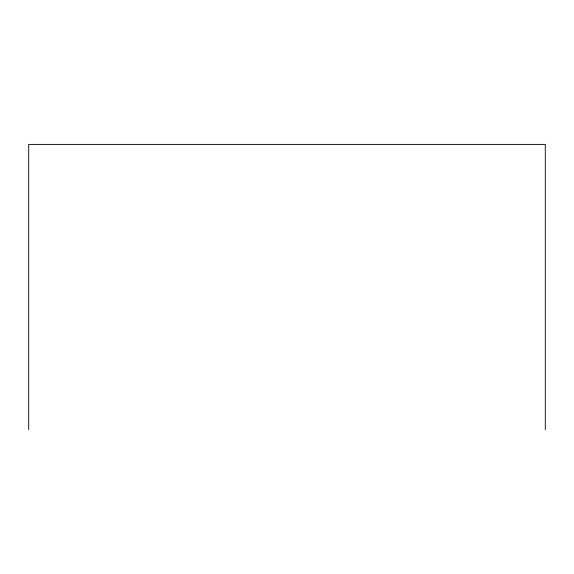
<?xml version="1.0" encoding="UTF-8"?>
<svg xmlns="http://www.w3.org/2000/svg" width="574" height="574" viewBox="0 0 574 574"><rect width="100%" height="100%" fill="white"/><g stroke="black" fill="none" stroke-linecap="round" stroke-linejoin="round"><path stroke-width="0.86" d="M545.3 429.603L545.3 144.397L28.7 144.397L28.7 429.603"/></g></svg>
